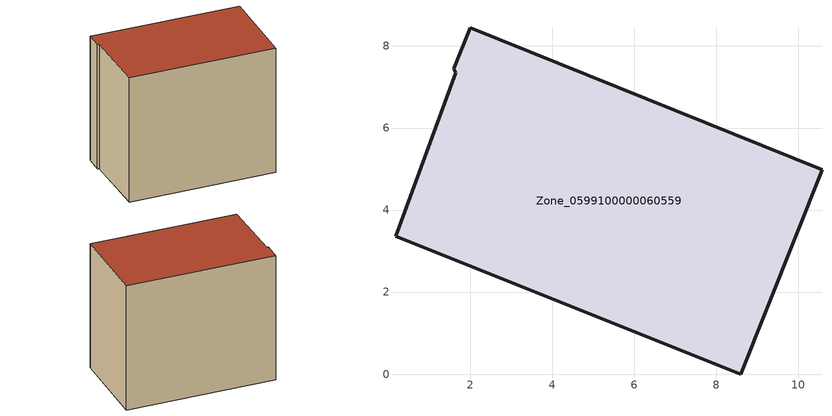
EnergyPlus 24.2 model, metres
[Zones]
Zone_0599100000060559
 floor ground (C_G): 1.65,7.35 1.6,7.45 2,8.44 10.58,4.98 8.6,0 0.18,3.37 z0.42
 wall outside (C_F): 8.6,0 10.58,4.98 2,8.44 1.6,7.45 1.65,7.35 0.18,3.37 8.6,0 z0.42:8.56
 roof outside (C_R): 1.65,7.35 0.18,3.37 8.6,0 10.58,4.98 2,8.44 1.6,7.45 z8.56
[BUILDING]
Pand.0599100000060559: North Axis=0; Terrain=City; Loads Convergence Tolerance Value=0.04; Temperature Convergence Tolerance Value=0.4; Solar Distribution=FullExterior; Maximum Number of Warmup Days=25; Minimum Number of Warmup Days=1
[Site:Location]
Rotterdam.The.Hague.AP_ZH_NLD Design_Conditions: Latitude=51.96; Longitude=4.45; Time Zone=1; Elevation=-4.5
[SITE:GROUNDTEMPERATURE:BUILDINGSURFACE]
18, 18, 18, 18, 18, 18, 18, 18, 18, 18, 18, 18
[MATERIAL] Thermal Absorptance=0.9; Solar Absorptance=0.7; Visible Absorptance=0.7
Name | Roughness | Thickness | Conductivity | Density | Specific Heat
G.TI.1965-1974 | MediumSmooth | 0.15 | 0.882353 | 540 | 1210
F.TI.1965-1974 | Rough | 0.3 | 0.697674 | 1920 | 840
R.TI.1965-1974 | MediumRough | 0.2 | 0.232558 | 1500 | 1000
[CONSTRUCTION]
C_G: G.TI.1965-1974
C_F: F.TI.1965-1974
C_R: R.TI.1965-1974
[ZONE]
Zone_0599100000060559: Type=1; Multiplier=1; Ceiling Height=Autocalculate; Volume=Autocalculate; Floor Area=autocalculate; Part of Total Floor Area=Yes
[ZONEINFILTRATION:DESIGNFLOWRATE]
Infil_Zone_0599100000060559: Zone or ZoneList or Space or SpaceList=Zone_0599100000060559; Schedule=AlwaysOn; Design Flow Rate Calculation Method=Flow/Area; Flow Rate per Floor Area=0.003; Constant Term Coefficient=1; Temperature Term Coefficient=0; Velocity Term Coefficient=0; Velocity Squared Term Coefficient=0
[HVACTEMPLATE:ZONE:IDEALLOADSAIRSYSTEM]
Zone_0599100000060559: Maximum Heating Supply Air Temperature=50; Minimum Cooling Supply Air Temperature=13; Maximum Heating Supply Air Humidity Ratio=0.0156; Minimum Cooling Supply Air Humidity Ratio=0.0077; Heating Limit=NoLimit; Cooling Limit=NoLimit; Dehumidification Control Type=ConstantSensibleHeatRatio; Cooling Sensible Heat Ratio=0.7; Dehumidification Setpoint=60; Humidification Control Type=None; Humidification Setpoint=30; Outdoor Air Method=None; Outdoor Air Flow Rate per Person=0.00944; Outdoor Air Flow Rate per Zone Floor Area=0; Outdoor Air Flow Rate per Zone=0; Demand Controlled Ventilation Type=None; Outdoor Air Economizer Type=NoEconomizer; Heat Recovery Type=None; Sensible Heat Recovery Effectiveness=0.7; Latent Heat Recovery Effectiveness=0.65
[ZONECONTROL:THERMOSTAT]
ThermostatControl_Zone_0599100000060559: Zone or ZoneList=Zone_0599100000060559; Control Type Schedule=DualSetpointControlType; Control 1=Thermostat_Zone_0599100000060559; Temperature Difference Between Cutout And Setpoint=0
[THERMOSTATSETPOINT:DUALSETPOINT]
Thermostat_Zone_0599100000060559: Heating Setpoint Temperature Schedule=HeatingSetpoint_Zone_0599100000060559; Cooling Setpoint Temperature Schedule=CoolingSetpoint_Zone_0599100000060559
[SCHEDULE:COMPACT]
HeatingSetpoint_Zone_0599100000060559: Through: 12/31, For: AllDays, Until: 24:00, 21
CoolingSetpoint_Zone_0599100000060559: Through: 12/31, For: AllDays, Until: 24:00, 24
DualSetpointControlType: Through: 12/31, For: AllDays, Until: 24:00, 4
AlwaysOn: Through: 12/31, For: AllDays, Until: 24:00, 1
